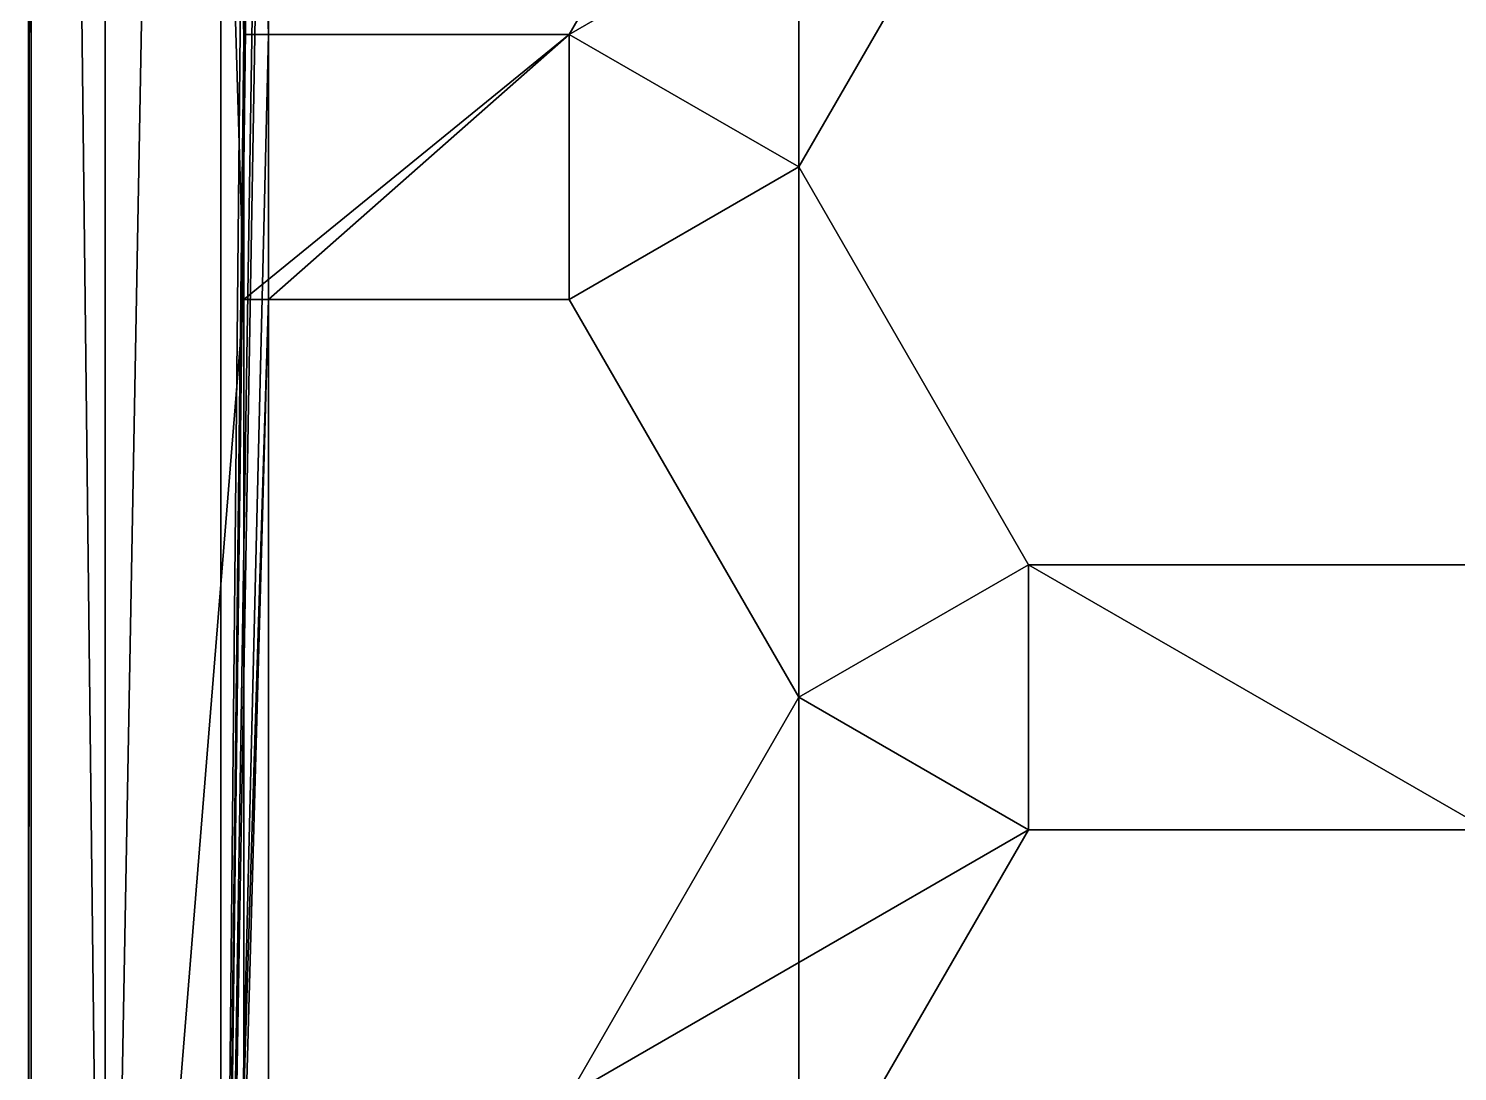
# Model space of a CAD drawing. Header units: metres. Extents: x -40.1 to 40.1, y -46.3 to 46.3.
# Drawn here: x -40.06 to -21.4, y -29.14 to -15.51 of the extents above; entities that cross this region are included whole.
import ezdxf

# ---------------------------------------------------------------- set-up
doc = ezdxf.new("R2010")
doc.units = ezdxf.units.M

msp = doc.modelspace()

# ---------------------------------------------------------------- linework, layer by layer
for points in [[(-40.026, 41.5), (-40.06, -41.5), (-40.06, 41.5), (-40.026, 41.5)], [(-40.026, 41.5), (-40.026, -41.5), (-40.06, -41.5), (-40.026, 41.5)], [(-40.06, -41.5), (-40.06, 41.5), (-40.06, 41.5), (-40.06, -41.5)], [(-40.06, -41.5), (-40.06, -41.5), (-40.06, 41.5), (-40.06, -41.5)], [(-40.026, 41.5), (-40.06, -41.5), (-40.026, -41.5), (-40.026, 41.5)], [(-40.026, 41.5), (-40.06, 41.5), (-40.06, -41.5), (-40.026, 41.5)], [(-39.06, -41.5), (-40.026, 41.5), (-39.06, 41.5), (-39.06, -41.5)], [(-40.026, -41.5), (-40.026, 41.5), (-39.06, -41.5), (-40.026, -41.5)], [(-39.06, -41.5), (-39.06, 41.5), (-40.026, 41.5), (-39.06, -41.5)], [(-40.026, -41.5), (-39.06, -41.5), (-40.026, 41.5), (-40.026, -41.5)], [(-39.06, 41.5), (-37.25, -19.053), (-39.06, -41.5), (-39.06, 41.5)], [(-39.06, 41.5), (-37.25, -15.588), (-37.25, -19.053), (-39.06, 41.5)], [(-39.06, 41.5), (-37.25, -5.196), (-37.25, -15.588), (-39.06, 41.5)], [(-37.55, 41.5), (-39.06, 41.5), (-39.06, -41.5), (-37.55, 41.5)], [(-37.55, 41.5), (-39.06, -41.5), (-37.55, -41.5), (-37.55, 41.5)], [(-37.55, -41.5), (-36.925, 22.517), (-37.55, 41.5), (-37.55, -41.5)], [(-37.55, -41.5), (-36.925, 12.124), (-36.925, 22.517), (-37.55, -41.5)], [(-37.55, -41.5), (-36.925, 8.66), (-36.925, 12.124), (-37.55, -41.5)], [(-37.55, -41.5), (-36.925, -1.732), (-36.925, 8.66), (-37.55, -41.5)], [(-37.55, -41.5), (-36.925, -5.196), (-36.925, -1.732), (-37.55, -41.5)], [(-37.55, -41.5), (-36.925, -15.588), (-36.925, -5.196), (-37.55, -41.5)], [(-37.25, -15.588), (-37.25, -5.196), (-37.25, -5.196), (-37.25, -15.588)], [(-37.25, -15.588), (-37.25, -5.196), (-37.25, -15.588), (-37.25, -15.588)], [(-37.25, -5.196), (-36.925, -15.588), (-37.25, -15.588), (-37.25, -5.196)], [(-36.925, -5.196), (-36.925, -15.588), (-37.25, -5.196), (-36.925, -5.196)], [(-30, -10.392), (-30, -17.321), (-33, -15.588), (-30, -10.392)], [(-33, -15.588), (-27, -12.124), (-30, -10.392), (-33, -15.588)], [(-30, -10.392), (-33, -15.588), (-33, -15.588), (-30, -10.392)], [(-30, -10.392), (-30, -10.392), (-33, -15.588), (-30, -10.392)], [(-27, -12.124), (-30, -17.321), (-30, -10.392), (-27, -12.124)], [(-33, -15.588), (-30, -17.321), (-27, -12.124), (-33, -15.588)], [(-30, -17.321), (-27, -12.124), (-27, -12.124), (-30, -17.321)], [(-30, -17.321), (-30, -17.321), (-27, -12.124), (-30, -17.321)], [(-37.55, -41.5), (-36.925, -19.053), (-36.925, -15.588), (-37.55, -41.5)], [(-33, -15.588), (-33, -19.053), (-37.25, -19.053), (-33, -15.588)], [(-33, -15.588), (-37.25, -19.053), (-37.25, -15.588), (-33, -15.588)], [(-36.925, -15.588), (-37.25, -15.588), (-37.25, -15.588), (-36.925, -15.588)], [(-33, -15.588), (-37.25, -15.588), (-36.925, -15.588), (-33, -15.588)], [(-36.925, -19.053), (-33, -15.588), (-36.925, -15.588), (-36.925, -19.053)], [(-36.925, -19.053), (-33, -19.053), (-33, -15.588), (-36.925, -19.053)], [(-33, -15.588), (-33, -15.588), (-36.925, -15.588), (-33, -15.588)], [(-30, -17.321), (-33, -19.053), (-33, -15.588), (-30, -17.321)], [(-33, -19.053), (-30, -17.321), (-33, -15.588), (-33, -19.053)], [(-30, -17.321), (-30, -24.249), (-33, -19.053), (-30, -17.321)], [(-30, -24.249), (-30, -17.321), (-33, -19.053), (-30, -24.249)], [(-30, -17.321), (-27, -22.517), (-30, -24.249), (-30, -17.321)], [(-30, -24.249), (-27, -22.517), (-30, -17.321), (-30, -24.249)], [(-27, -22.517), (-30, -17.321), (-30, -17.321), (-27, -22.517)], [(-27, -22.517), (-27, -22.517), (-30, -17.321), (-27, -22.517)], [(-37.25, -19.053), (-37.25, -29.445), (-39.06, -41.5), (-37.25, -19.053)], [(-37.55, -41.5), (-36.925, -29.445), (-36.925, -19.053), (-37.55, -41.5)], [(-37.25, -29.445), (-37.25, -19.053), (-37.25, -19.053), (-37.25, -29.445)], [(-37.25, -29.445), (-37.25, -19.053), (-37.25, -29.445), (-37.25, -29.445)], [(-36.925, -19.053), (-37.25, -19.053), (-33, -19.053), (-36.925, -19.053)], [(-37.25, -19.053), (-37.25, -19.053), (-36.925, -19.053), (-37.25, -19.053)], [(-36.925, -19.053), (-37.25, -29.445), (-37.25, -19.053), (-36.925, -19.053)], [(-36.925, -19.053), (-36.925, -29.445), (-37.25, -29.445), (-36.925, -19.053)], [(-36.925, -19.053), (-33, -19.053), (-33, -19.053), (-36.925, -19.053)], [(-33, -19.053), (-30, -24.249), (-30, -24.249), (-33, -19.053)], [(-33, -19.053), (-33, -19.053), (-30, -24.249), (-33, -19.053)], [(-27, -22.517), (-27, -25.981), (-30, -24.249), (-27, -22.517)], [(-30, -24.249), (-27, -25.981), (-27, -22.517), (-30, -24.249)], [(-21, -25.981), (-27, -25.981), (-27, -22.517), (-21, -25.981)], [(-21, -22.517), (-21, -25.981), (-27, -22.517), (-21, -22.517)], [(-27, -22.517), (-21, -25.981), (-21, -22.517), (-27, -22.517)], [(-27, -25.981), (-21, -25.981), (-27, -22.517), (-27, -25.981)], [(-21, -22.517), (-27, -22.517), (-27, -22.517), (-21, -22.517)], [(-21, -22.517), (-21, -22.517), (-27, -22.517), (-21, -22.517)], [(-30, -24.249), (-30, -31.177), (-33, -29.445), (-30, -24.249)], [(-33, -29.445), (-27, -25.981), (-30, -24.249), (-33, -29.445)], [(-30, -24.249), (-33, -29.445), (-33, -29.445), (-30, -24.249)], [(-30, -24.249), (-30, -24.249), (-33, -29.445), (-30, -24.249)], [(-27, -25.981), (-30, -31.177), (-30, -24.249), (-27, -25.981)], [(-33, -29.445), (-30, -31.177), (-27, -25.981), (-33, -29.445)], [(-30, -31.177), (-27, -25.981), (-27, -25.981), (-30, -31.177)], [(-30, -31.177), (-30, -31.177), (-27, -25.981), (-30, -31.177)], [(-27, -25.981), (-21, -25.981), (-21, -25.981), (-27, -25.981)], [(-27, -25.981), (-27, -25.981), (-21, -25.981), (-27, -25.981)]]:
    msp.add_lwpolyline(points)

doc.saveas('drawing.dxf')
